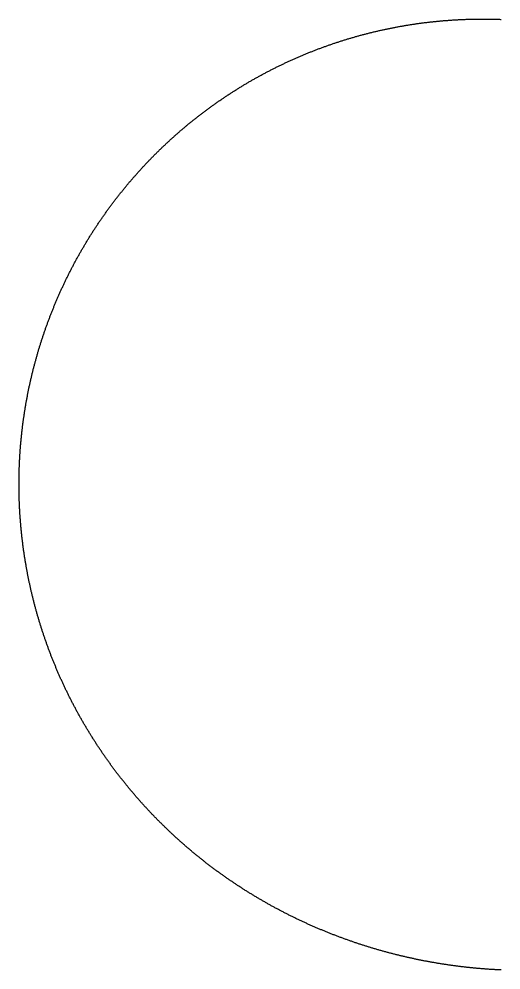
# Model space of a CAD drawing. Header units: metres. Extents: x -287 to 245, y -246 to 279.
# Drawn here: x -287 to -21, y -246 to 279 of the extents above; entities that cross this region are included whole.
import ezdxf

# ---------------------------------------------------------------- set-up
doc = ezdxf.new("R2010")
doc.units = ezdxf.units.M

msp = doc.modelspace()

# ---------------------------------------------------------------- linework, layer by layer
msp.add_lwpolyline([(-20.89, -245.99), (-21.35, -245.97), (-21.81, -245.95), (-22.27, -245.93), (-22.73, -245.91), (-23.2, -245.88), (-23.66, -245.86), (-24.12, -245.83), (-24.58, -245.81), (-25.04, -245.78), (-25.5, -245.75), (-25.96, -245.73), (-26.42, -245.7), (-26.88, -245.67), (-27.34, -245.64), (-27.8, -245.61), (-28.26, -245.58), (-28.72, -245.54), (-29.18, -245.51), (-29.64, -245.48), (-30.1, -245.44), (-30.56, -245.41), (-31.02, -245.37), (-31.48, -245.33), (-31.94, -245.3), (-32.4, -245.26), (-32.86, -245.22), (-33.32, -245.18), (-33.78, -245.14), (-34.24, -245.1), (-34.7, -245.06), (-35.16, -245.01), (-35.62, -244.97), (-36.08, -244.93), (-36.54, -244.88), (-37, -244.84), (-37.46, -244.79), (-37.92, -244.74), (-38.38, -244.7), (-38.84, -244.65), (-39.3, -244.6), (-39.75, -244.55), (-40.21, -244.5), (-40.67, -244.45), (-41.13, -244.39), (-41.59, -244.34), (-42.05, -244.29), (-42.51, -244.23), (-42.96, -244.18), (-43.42, -244.12), (-43.88, -244.07), (-44.34, -244.01), (-44.8, -243.95), (-45.25, -243.89), (-45.71, -243.83), (-46.17, -243.77), (-46.63, -243.71), (-47.08, -243.65), (-47.54, -243.59), (-48, -243.52), (-48.46, -243.46), (-48.91, -243.4), (-49.37, -243.33), (-49.83, -243.26), (-50.28, -243.2), (-50.74, -243.13), (-51.2, -243.06), (-51.65, -242.99), (-52.11, -242.92), (-52.57, -242.85), (-53.02, -242.78), (-53.48, -242.71), (-53.93, -242.64), (-54.39, -242.57), (-54.85, -242.49), (-55.3, -242.42), (-55.76, -242.34), (-56.21, -242.27), (-56.67, -242.19), (-57.12, -242.11), (-57.58, -242.03), (-58.03, -241.95), (-58.49, -241.88), (-58.94, -241.8), (-59.39, -241.71), (-59.85, -241.63), (-60.3, -241.55), (-60.76, -241.47), (-61.21, -241.38), (-61.66, -241.3), (-62.12, -241.21), (-62.57, -241.13), (-63.02, -241.04), (-63.48, -240.95), (-63.93, -240.86), (-64.38, -240.77), (-64.84, -240.68), (-65.29, -240.59), (-65.74, -240.5), (-66.19, -240.41), (-66.65, -240.32), (-67.1, -240.23), (-67.55, -240.13), (-68, -240.04), (-68.45, -239.94), (-68.9, -239.85), (-69.36, -239.75), (-69.81, -239.65), (-70.26, -239.55), (-70.71, -239.45), (-71.16, -239.35), (-71.61, -239.25), (-72.06, -239.15), (-72.51, -239.05), (-72.96, -238.95), (-73.41, -238.85), (-73.86, -238.74), (-74.31, -238.64), (-74.76, -238.53), (-75.21, -238.43), (-75.66, -238.32), (-76.11, -238.21), (-76.56, -238.11), (-77, -238), (-77.45, -237.89), (-77.9, -237.78), (-78.35, -237.67), (-78.8, -237.56), (-79.24, -237.44), (-79.69, -237.33), (-80.14, -237.22), (-80.59, -237.1), (-81.03, -236.99), (-81.48, -236.87), (-81.93, -236.75), (-82.37, -236.64), (-82.82, -236.52), (-83.27, -236.4), (-83.71, -236.28), (-84.16, -236.16), (-84.6, -236.04), (-85.05, -235.92), (-85.49, -235.8), (-85.94, -235.67), (-86.38, -235.55), (-86.83, -235.43), (-87.27, -235.3), (-87.72, -235.18), (-88.16, -235.05), (-88.6, -234.92), (-89.05, -234.79), (-89.49, -234.67), (-89.93, -234.54), (-90.38, -234.41), (-90.82, -234.28), (-91.26, -234.14), (-91.7, -234.01), (-92.15, -233.88), (-92.59, -233.75), (-93.03, -233.61), (-93.47, -233.48), (-93.91, -233.34), (-94.35, -233.2), (-94.79, -233.07), (-95.23, -232.93), (-95.67, -232.79), (-96.11, -232.65), (-96.55, -232.51), (-96.99, -232.37), (-97.43, -232.23), (-97.87, -232.09), (-98.31, -231.95), (-98.75, -231.8), (-99.19, -231.66), (-99.63, -231.52), (-100.06, -231.37), (-100.5, -231.22), (-100.94, -231.08), (-101.38, -230.93), (-101.81, -230.78), (-102.25, -230.63), (-102.69, -230.48), (-103.12, -230.33), (-103.56, -230.18), (-104, -230.03), (-104.43, -229.88), (-104.87, -229.73), (-105.3, -229.57), (-105.74, -229.42), (-106.17, -229.26), (-106.61, -229.11), (-107.04, -228.95), (-107.48, -228.79), (-107.91, -228.64), (-108.34, -228.48), (-108.78, -228.32), (-109.21, -228.16), (-109.64, -228), (-110.07, -227.84), (-110.51, -227.67), (-110.94, -227.51), (-111.37, -227.35), (-111.8, -227.18), (-112.23, -227.02), (-112.66, -226.85), (-113.09, -226.69), (-113.52, -226.52), (-113.95, -226.35), (-114.38, -226.18), (-114.81, -226.02), (-115.24, -225.85), (-115.67, -225.68), (-116.1, -225.5), (-116.53, -225.33), (-116.96, -225.16), (-117.39, -224.99), (-117.81, -224.81), (-118.24, -224.64), (-118.67, -224.46), (-119.09, -224.29), (-119.52, -224.11), (-119.95, -223.93), (-120.37, -223.76), (-120.8, -223.58), (-121.22, -223.4), (-121.65, -223.22), (-122.07, -223.04), (-122.5, -222.86), (-122.92, -222.68), (-123.35, -222.49), (-123.77, -222.31), (-124.19, -222.13), (-124.62, -221.94), (-125.04, -221.76), (-125.46, -221.57), (-125.88, -221.38), (-126.31, -221.2), (-126.73, -221.01), (-127.15, -220.82), (-127.57, -220.63), (-127.99, -220.44), (-128.41, -220.25), (-128.83, -220.06), (-129.25, -219.87), (-129.67, -219.67), (-130.09, -219.48), (-130.51, -219.29), (-130.92, -219.09), (-131.34, -218.89), (-131.76, -218.7), (-132.18, -218.5), (-132.59, -218.3), (-133.01, -218.11), (-133.43, -217.91), (-133.84, -217.71), (-134.26, -217.51), (-134.68, -217.3), (-135.09, -217.1), (-135.51, -216.9), (-135.92, -216.7), (-136.33, -216.49), (-136.75, -216.29), (-137.16, -216.08), (-137.57, -215.88), (-137.99, -215.67), (-138.4, -215.46), (-138.81, -215.26), (-139.22, -215.05), (-139.63, -214.84), (-140.05, -214.63), (-140.46, -214.42), (-140.87, -214.21), (-141.28, -213.99), (-141.69, -213.78), (-142.09, -213.57), (-142.5, -213.35), (-142.91, -213.14), (-143.32, -212.92), (-143.73, -212.71), (-144.14, -212.49), (-144.54, -212.27), (-144.95, -212.06), (-145.36, -211.84), (-145.76, -211.62), (-146.17, -211.4), (-146.57, -211.18), (-146.98, -210.96), (-147.38, -210.73), (-147.79, -210.51), (-148.19, -210.29), (-148.6, -210.06), (-149, -209.84), (-149.4, -209.61), (-149.8, -209.39), (-150.21, -209.16), (-150.61, -208.93), (-151.01, -208.71), (-151.41, -208.48), (-151.81, -208.25), (-152.21, -208.02), (-152.61, -207.79), (-153.01, -207.56), (-153.41, -207.33), (-153.81, -207.09), (-154.21, -206.86), (-154.6, -206.63), (-155, -206.39), (-155.4, -206.16), (-155.8, -205.92), (-156.19, -205.68), (-156.59, -205.45), (-156.98, -205.21), (-157.38, -204.97), (-157.77, -204.73), (-158.17, -204.49), (-158.56, -204.25), (-158.96, -204.01), (-159.35, -203.77), (-159.74, -203.53), (-160.13, -203.28), (-160.53, -203.04), (-160.92, -202.8), (-161.31, -202.55), (-161.7, -202.31), (-162.09, -202.06), (-162.48, -201.81), (-162.87, -201.57), (-163.26, -201.32), (-163.65, -201.07), (-164.04, -200.82), (-164.42, -200.57), (-164.81, -200.32), (-165.2, -200.07), (-165.59, -199.81), (-165.97, -199.56), (-166.36, -199.31), (-166.74, -199.05), (-167.13, -198.8), (-167.51, -198.54), (-167.9, -198.29), (-168.28, -198.03), (-168.66, -197.78), (-169.05, -197.52), (-169.43, -197.26), (-169.81, -197), (-170.19, -196.74), (-170.57, -196.48), (-170.95, -196.22), (-171.33, -195.96), (-171.71, -195.69), (-172.09, -195.43), (-172.47, -195.17), (-172.85, -194.9), (-173.23, -194.64), (-173.61, -194.37), (-173.98, -194.11), (-174.36, -193.84), (-174.74, -193.57), (-175.11, -193.31), (-175.49, -193.04), (-175.86, -192.77), (-176.24, -192.5), (-176.61, -192.23), (-176.98, -191.96), (-177.36, -191.68), (-177.73, -191.41), (-178.1, -191.14), (-178.47, -190.87), (-178.85, -190.59), (-179.22, -190.32), (-179.59, -190.04), (-179.96, -189.76), (-180.33, -189.49), (-180.69, -189.21), (-181.06, -188.93), (-181.43, -188.65), (-181.8, -188.37), (-182.17, -188.09), (-182.53, -187.81), (-182.9, -187.53), (-183.26, -187.25), (-183.63, -186.97), (-183.99, -186.69), (-184.36, -186.4), (-184.72, -186.12), (-185.08, -185.83), (-185.45, -185.55), (-185.81, -185.26), (-186.17, -184.98), (-186.53, -184.69), (-186.89, -184.4), (-187.25, -184.11), (-187.61, -183.82), (-187.97, -183.53), (-188.33, -183.24), (-188.69, -182.95), (-189.05, -182.66), (-189.41, -182.37), (-189.76, -182.08), (-190.12, -181.78), (-190.47, -181.49), (-190.83, -181.19), (-191.19, -180.9), (-191.54, -180.6), (-191.89, -180.31), (-192.25, -180.01), (-192.6, -179.71), (-192.95, -179.42), (-193.3, -179.12), (-193.66, -178.82), (-194.01, -178.52), (-194.36, -178.22), (-194.71, -177.92), (-195.06, -177.61), (-195.4, -177.31), (-195.75, -177.01), (-196.1, -176.71), (-196.45, -176.4), (-196.79, -176.1), (-197.14, -175.79), (-197.49, -175.49), (-197.83, -175.18), (-198.18, -174.87), (-198.52, -174.56), (-198.86, -174.26), (-199.21, -173.95), (-199.55, -173.64), (-199.89, -173.33), (-200.23, -173.02), (-200.57, -172.71), (-200.91, -172.39), (-201.25, -172.08), (-201.59, -171.77), (-201.93, -171.46), (-202.27, -171.14), (-202.61, -170.83), (-202.94, -170.51), (-203.28, -170.19), (-203.62, -169.88), (-203.95, -169.56), (-204.29, -169.24), (-204.62, -168.93), (-204.95, -168.61), (-205.29, -168.29), (-205.62, -167.97), (-205.95, -167.65), (-206.28, -167.33), (-206.61, -167), (-206.95, -166.68), (-207.28, -166.36), (-207.6, -166.04), (-207.93, -165.71), (-208.26, -165.39), (-208.59, -165.06), (-208.92, -164.74), (-209.24, -164.41), (-209.57, -164.08), (-209.89, -163.76), (-210.22, -163.43), (-210.54, -163.1), (-210.87, -162.77), (-211.19, -162.44), (-211.51, -162.11), (-211.84, -161.78), (-212.16, -161.45), (-212.48, -161.12), (-212.8, -160.79), (-213.12, -160.45), (-213.44, -160.12), (-213.76, -159.79), (-214.08, -159.45), (-214.39, -159.12), (-214.71, -158.78), (-215.03, -158.45), (-215.34, -158.11), (-215.66, -157.77), (-215.97, -157.44), (-216.29, -157.1), (-216.6, -156.76), (-216.91, -156.42), (-217.23, -156.08), (-217.54, -155.74), (-217.85, -155.4), (-218.16, -155.06), (-218.47, -154.72), (-218.78, -154.37), (-219.09, -154.03), (-219.4, -153.69), (-219.7, -153.34), (-220.01, -153), (-220.32, -152.65), (-220.62, -152.31), (-220.93, -151.96), (-221.23, -151.61), (-221.54, -151.27), (-221.84, -150.92), (-222.14, -150.57), (-222.45, -150.22), (-222.75, -149.87), (-223.05, -149.52), (-223.35, -149.17), (-223.65, -148.82), (-223.95, -148.47), (-224.25, -148.12), (-224.55, -147.77), (-224.84, -147.41), (-225.14, -147.06), (-225.44, -146.71), (-225.73, -146.35), (-226.03, -146), (-226.32, -145.64), (-226.62, -145.29), (-226.91, -144.93), (-227.2, -144.57), (-227.49, -144.22), (-227.79, -143.86), (-228.08, -143.5), (-228.37, -143.14), (-228.66, -142.78), (-228.94, -142.42), (-229.23, -142.06), (-229.52, -141.7), (-229.81, -141.34), (-230.09, -140.98), (-230.38, -140.61), (-230.67, -140.25), (-230.95, -139.89), (-231.23, -139.52), (-231.52, -139.16), (-231.8, -138.79), (-232.08, -138.43), (-232.36, -138.06), (-232.64, -137.7), (-232.93, -137.33), (-233.2, -136.96), (-233.48, -136.6), (-233.76, -136.23), (-234.04, -135.86), (-234.32, -135.49), (-234.59, -135.12), (-234.87, -134.75), (-235.14, -134.38), (-235.42, -134.01), (-235.69, -133.64), (-235.97, -133.27), (-236.24, -132.89), (-236.51, -132.52), (-236.78, -132.15), (-237.05, -131.77), (-237.32, -131.4), (-237.59, -131.02), (-237.86, -130.65), (-238.13, -130.27), (-238.4, -129.9), (-238.66, -129.52), (-238.93, -129.14), (-239.19, -128.76), (-239.46, -128.39), (-239.72, -128.01), (-239.99, -127.63), (-240.25, -127.25), (-240.51, -126.87), (-240.77, -126.49), (-241.03, -126.11), (-241.29, -125.73), (-241.55, -125.34), (-241.81, -124.96), (-242.07, -124.58), (-242.33, -124.2), (-242.58, -123.81), (-242.84, -123.43), (-243.09, -123.05), (-243.35, -122.66), (-243.6, -122.28), (-243.86, -121.89), (-244.11, -121.5), (-244.36, -121.12), (-244.61, -120.73), (-244.86, -120.34), (-245.11, -119.95), (-245.36, -119.57), (-245.61, -119.18), (-245.86, -118.79), (-246.11, -118.4), (-246.35, -118.01), (-246.6, -117.62), (-246.85, -117.23), (-247.09, -116.84), (-247.33, -116.44), (-247.58, -116.05), (-247.82, -115.66), (-248.06, -115.27), (-248.3, -114.87), (-248.54, -114.48), (-248.78, -114.08), (-249.02, -113.69), (-249.26, -113.29), (-249.5, -112.9), (-249.74, -112.5), (-249.97, -112.11), (-250.21, -111.71), (-250.44, -111.31), (-250.68, -110.91), (-250.91, -110.52), (-251.15, -110.12), (-251.38, -109.72), (-251.61, -109.32), (-251.84, -108.92), (-252.07, -108.52), (-252.3, -108.12), (-252.53, -107.72), (-252.76, -107.32), (-252.99, -106.92), (-253.21, -106.51), (-253.44, -106.11), (-253.66, -105.71), (-253.89, -105.31), (-254.11, -104.9), (-254.34, -104.5), (-254.56, -104.09), (-254.78, -103.69), (-255, -103.28), (-255.22, -102.88), (-255.44, -102.47), (-255.66, -102.07), (-255.88, -101.66), (-256.1, -101.25), (-256.31, -100.85), (-256.53, -100.44), (-256.74, -100.03), (-256.96, -99.62), (-257.17, -99.21), (-257.39, -98.8), (-257.6, -98.39), (-257.81, -97.98), (-258.02, -97.57), (-258.23, -97.16), (-258.44, -96.75), (-258.65, -96.34), (-258.86, -95.93), (-259.07, -95.52), (-259.28, -95.1), (-259.48, -94.69), (-259.69, -94.28), (-259.89, -93.86), (-260.1, -93.45), (-260.3, -93.03), (-260.5, -92.62), (-260.7, -92.21), (-260.9, -91.79), (-261.1, -91.37), (-261.3, -90.96), (-261.5, -90.54), (-261.7, -90.12), (-261.9, -89.71), (-262.09, -89.29), (-262.29, -88.87), (-262.49, -88.45), (-262.68, -88.03), (-262.87, -87.62), (-263.07, -87.2), (-263.26, -86.78), (-263.45, -86.36), (-263.64, -85.94), (-263.83, -85.52), (-264.02, -85.09), (-264.21, -84.67), (-264.4, -84.25), (-264.58, -83.83), (-264.77, -83.41), (-264.96, -82.98), (-265.14, -82.56), (-265.32, -82.14), (-265.51, -81.72), (-265.69, -81.29), (-265.87, -80.87), (-266.05, -80.44), (-266.23, -80.02), (-266.41, -79.59), (-266.59, -79.17), (-266.77, -78.74), (-266.95, -78.32), (-267.12, -77.89), (-267.3, -77.46), (-267.48, -77.03), (-267.65, -76.61), (-267.82, -76.18), (-268, -75.75), (-268.17, -75.32), (-268.34, -74.9), (-268.51, -74.47), (-268.68, -74.04), (-268.85, -73.61), (-269.02, -73.18), (-269.19, -72.75), (-269.35, -72.32), (-269.52, -71.89), (-269.68, -71.46), (-269.85, -71.02), (-270.01, -70.59), (-270.17, -70.16), (-270.34, -69.73), (-270.5, -69.3), (-270.66, -68.86), (-270.82, -68.43), (-270.98, -68), (-271.14, -67.56), (-271.29, -67.13), (-271.45, -66.7), (-271.61, -66.26), (-271.76, -65.83), (-271.92, -65.39), (-272.07, -64.96), (-272.22, -64.52), (-272.38, -64.09), (-272.53, -63.65), (-272.68, -63.21), (-272.83, -62.78), (-272.98, -62.34), (-273.13, -61.9), (-273.28, -61.47), (-273.42, -61.03), (-273.57, -60.59), (-273.71, -60.15), (-273.86, -59.72), (-274, -59.28), (-274.15, -58.84), (-274.29, -58.4), (-274.43, -57.96), (-274.57, -57.52), (-274.71, -57.08), (-274.85, -56.64), (-274.99, -56.2), (-275.13, -55.76), (-275.26, -55.32), (-275.4, -54.88), (-275.54, -54.44), (-275.67, -54), (-275.8, -53.55), (-275.94, -53.11), (-276.07, -52.67), (-276.2, -52.23), (-276.33, -51.78), (-276.46, -51.34), (-276.59, -50.9), (-276.72, -50.46), (-276.85, -50.01), (-276.97, -49.57), (-277.1, -49.12), (-277.22, -48.68), (-277.35, -48.24), (-277.47, -47.79), (-277.6, -47.35), (-277.72, -46.9), (-277.84, -46.46), (-277.96, -46.01), (-278.08, -45.56), (-278.2, -45.12), (-278.32, -44.67), (-278.43, -44.23), (-278.55, -43.78), (-278.67, -43.33), (-278.78, -42.89), (-278.9, -42.44), (-279.01, -41.99), (-279.12, -41.54), (-279.24, -41.1), (-279.35, -40.65), (-279.46, -40.2), (-279.57, -39.75), (-279.68, -39.3), (-279.78, -38.85), (-279.89, -38.4), (-280, -37.96), (-280.1, -37.51), (-280.21, -37.06), (-280.31, -36.61), (-280.42, -36.16), (-280.52, -35.71), (-280.62, -35.26), (-280.72, -34.81), (-280.82, -34.36), (-280.92, -33.91), (-281.02, -33.45), (-281.12, -33), (-281.21, -32.55), (-281.31, -32.1), (-281.41, -31.65), (-281.5, -31.2), (-281.59, -30.75), (-281.69, -30.29), (-281.78, -29.84), (-281.87, -29.39), (-281.96, -28.94), (-282.05, -28.48), (-282.14, -28.03), (-282.23, -27.58), (-282.31, -27.12), (-282.4, -26.67), (-282.49, -26.22), (-282.57, -25.76), (-282.66, -25.31), (-282.74, -24.86), (-282.82, -24.4), (-282.9, -23.95), (-282.98, -23.49), (-283.07, -23.04), (-283.14, -22.58), (-283.22, -22.13), (-283.3, -21.67), (-283.38, -21.22), (-283.45, -20.76), (-283.53, -20.31), (-283.6, -19.85), (-283.68, -19.4), (-283.75, -18.94), (-283.82, -18.49), (-283.89, -18.03), (-283.96, -17.57), (-284.03, -17.12), (-284.1, -16.66), (-284.17, -16.2), (-284.24, -15.75), (-284.31, -15.29), (-284.37, -14.83), (-284.44, -14.38), (-284.5, -13.92), (-284.56, -13.46), (-284.63, -13.01), (-284.69, -12.55), (-284.75, -12.09), (-284.81, -11.63), (-284.87, -11.18), (-284.93, -10.72), (-284.98, -10.26), (-285.04, -9.8), (-285.1, -9.34), (-285.15, -8.89), (-285.21, -8.43), (-285.26, -7.97), (-285.31, -7.51), (-285.37, -7.05), (-285.42, -6.59), (-285.47, -6.13), (-285.52, -5.68), (-285.57, -5.22), (-285.61, -4.76), (-285.66, -4.3), (-285.71, -3.84), (-285.75, -3.38), (-285.8, -2.92), (-285.84, -2.46), (-285.88, -2), (-285.93, -1.54), (-285.97, -1.08), (-286.01, -0.62), (-286.05, -0.16), (-286.09, 0.3), (-286.13, 0.76), (-286.16, 1.22), (-286.2, 1.68), (-286.24, 2.14), (-286.27, 2.6), (-286.31, 3.06), (-286.34, 3.52), (-286.37, 3.98), (-286.4, 4.44), (-286.43, 4.9), (-286.46, 5.36), (-286.49, 5.82), (-286.52, 6.28), (-286.55, 6.74), (-286.58, 7.2), (-286.6, 7.66), (-286.63, 8.12), (-286.65, 8.59), (-286.68, 9.05), (-286.7, 9.51), (-286.72, 9.97), (-286.74, 10.43), (-286.76, 10.89), (-286.78, 11.35), (-286.8, 11.81), (-286.82, 12.27), (-286.83, 12.74), (-286.85, 13.2), (-286.87, 13.66), (-286.88, 14.12), (-286.89, 14.58), (-286.91, 15.04), (-286.92, 15.5), (-286.93, 15.97), (-286.94, 16.43), (-286.95, 16.89), (-286.96, 17.35), (-286.97, 17.81), (-286.97, 18.27), (-286.98, 18.73), (-286.99, 19.2), (-286.99, 19.66), (-286.99, 20.12), (-287, 20.58), (-287, 21.04), (-287, 21.5), (-287, 21.96), (-287, 22.43), (-287, 22.89), (-287, 23.35), (-287, 23.81), (-286.99, 24.27), (-286.99, 24.73), (-286.98, 25.2), (-286.98, 25.66), (-286.97, 26.12), (-286.96, 26.58), (-286.95, 27.04), (-286.94, 27.5), (-286.93, 27.96), (-286.92, 28.43), (-286.91, 28.89), (-286.9, 29.35), (-286.89, 29.81), (-286.87, 30.27), (-286.86, 30.73), (-286.84, 31.19), (-286.82, 31.66), (-286.81, 32.12), (-286.79, 32.58), (-286.77, 33.04), (-286.75, 33.5), (-286.73, 33.96), (-286.71, 34.42), (-286.68, 34.88), (-286.66, 35.34), (-286.64, 35.8), (-286.61, 36.27), (-286.59, 36.73), (-286.56, 37.19), (-286.53, 37.65), (-286.5, 38.11), (-286.47, 38.57), (-286.44, 39.03), (-286.41, 39.49), (-286.38, 39.95), (-286.35, 40.41), (-286.32, 40.87), (-286.28, 41.33), (-286.25, 41.79), (-286.21, 42.25), (-286.18, 42.71), (-286.14, 43.17), (-286.1, 43.63), (-286.06, 44.09), (-286.02, 44.55), (-285.98, 45.01), (-285.94, 45.47), (-285.9, 45.93), (-285.85, 46.39), (-285.81, 46.85), (-285.77, 47.31), (-285.72, 47.77), (-285.67, 48.23), (-285.63, 48.69), (-285.58, 49.15), (-285.53, 49.61), (-285.48, 50.06), (-285.43, 50.52), (-285.38, 50.98), (-285.33, 51.44), (-285.27, 51.9), (-285.22, 52.36), (-285.17, 52.82), (-285.11, 53.27), (-285.05, 53.73), (-285, 54.19), (-284.94, 54.65), (-284.88, 55.11), (-284.82, 55.56), (-284.76, 56.02), (-284.7, 56.48), (-284.64, 56.94), (-284.58, 57.39), (-284.51, 57.85), (-284.45, 58.31), (-284.38, 58.76), (-284.32, 59.22), (-284.25, 59.68), (-284.18, 60.13), (-284.11, 60.59), (-284.05, 61.05), (-283.98, 61.5), (-283.9, 61.96), (-283.83, 62.42), (-283.76, 62.87), (-283.69, 63.33), (-283.61, 63.78), (-283.54, 64.24), (-283.46, 64.69), (-283.39, 65.15), (-283.31, 65.6), (-283.23, 66.06), (-283.15, 66.51), (-283.07, 66.97), (-282.99, 67.42), (-282.91, 67.88), (-282.83, 68.33), (-282.74, 68.78), (-282.66, 69.24), (-282.58, 69.69), (-282.49, 70.15), (-282.4, 70.6), (-282.32, 71.05), (-282.23, 71.51), (-282.14, 71.96), (-282.05, 72.41), (-281.96, 72.86), (-281.87, 73.32), (-281.78, 73.77), (-281.68, 74.22), (-281.59, 74.67), (-281.5, 75.12), (-281.4, 75.58), (-281.31, 76.03), (-281.21, 76.48), (-281.11, 76.93), (-281.01, 77.38), (-280.91, 77.83), (-280.81, 78.28), (-280.71, 78.73), (-280.61, 79.18), (-280.51, 79.63), (-280.41, 80.08), (-280.3, 80.53), (-280.2, 80.98), (-280.09, 81.43), (-279.98, 81.88), (-279.88, 82.33), (-279.77, 82.78), (-279.66, 83.23), (-279.55, 83.67), (-279.44, 84.12), (-279.33, 84.57), (-279.22, 85.02), (-279.1, 85.47), (-278.99, 85.91), (-278.88, 86.36), (-278.76, 86.81), (-278.64, 87.25), (-278.53, 87.7), (-278.41, 88.15), (-278.29, 88.59), (-278.17, 89.04), (-278.05, 89.49), (-277.93, 89.93), (-277.81, 90.38), (-277.69, 90.82), (-277.56, 91.27), (-277.44, 91.71), (-277.32, 92.15), (-277.19, 92.6), (-277.06, 93.04), (-276.94, 93.49), (-276.81, 93.93), (-276.68, 94.37), (-276.55, 94.82), (-276.42, 95.26), (-276.29, 95.7), (-276.16, 96.14), (-276.02, 96.59), (-275.89, 97.03), (-275.76, 97.47), (-275.62, 97.91), (-275.49, 98.35), (-275.35, 98.79), (-275.21, 99.23), (-275.07, 99.67), (-274.93, 100.11), (-274.79, 100.55), (-274.65, 100.99), (-274.51, 101.43), (-274.37, 101.87), (-274.23, 102.31), (-274.08, 102.75), (-273.94, 103.19), (-273.79, 103.63), (-273.65, 104.06), (-273.5, 104.5), (-273.35, 104.94), (-273.21, 105.38), (-273.06, 105.81), (-272.91, 106.25), (-272.76, 106.68), (-272.6, 107.12), (-272.45, 107.56), (-272.3, 107.99), (-272.14, 108.43), (-271.99, 108.86), (-271.83, 109.3), (-271.68, 109.73), (-271.52, 110.16), (-271.36, 110.6), (-271.21, 111.03), (-271.05, 111.47), (-270.89, 111.9), (-270.73, 112.33), (-270.56, 112.76), (-270.4, 113.2), (-270.24, 113.63), (-270.07, 114.06), (-269.91, 114.49), (-269.74, 114.92), (-269.58, 115.35), (-269.41, 115.78), (-269.24, 116.21), (-269.08, 116.64), (-268.91, 117.07), (-268.74, 117.5), (-268.57, 117.93), (-268.39, 118.36), (-268.22, 118.79), (-268.05, 119.21), (-267.87, 119.64), (-267.7, 120.07), (-267.52, 120.49), (-267.35, 120.92), (-267.17, 121.35), (-266.99, 121.77), (-266.82, 122.2), (-266.64, 122.62), (-266.46, 123.05), (-266.28, 123.47), (-266.09, 123.9), (-265.91, 124.32), (-265.73, 124.75), (-265.55, 125.17), (-265.36, 125.59), (-265.18, 126.02), (-264.99, 126.44), (-264.8, 126.86), (-264.62, 127.28), (-264.43, 127.7), (-264.24, 128.12), (-264.05, 128.55), (-263.86, 128.97), (-263.67, 129.39), (-263.47, 129.81), (-263.28, 130.23), (-263.09, 130.64), (-262.89, 131.06), (-262.7, 131.48), (-262.5, 131.9), (-262.31, 132.32), (-262.11, 132.73), (-261.91, 133.15), (-261.71, 133.57), (-261.51, 133.98), (-261.31, 134.4), (-261.11, 134.82), (-260.91, 135.23), (-260.71, 135.65), (-260.51, 136.06), (-260.3, 136.47), (-260.1, 136.89), (-259.89, 137.3), (-259.69, 137.71), (-259.48, 138.13), (-259.27, 138.54), (-259.06, 138.95), (-258.85, 139.36), (-258.64, 139.77), (-258.43, 140.18), (-258.22, 140.59), (-258.01, 141), (-257.8, 141.41), (-257.58, 141.82), (-257.37, 142.23), (-257.15, 142.64), (-256.94, 143.05), (-256.72, 143.46), (-256.51, 143.86), (-256.29, 144.27), (-256.07, 144.68), (-255.85, 145.08), (-255.63, 145.49), (-255.41, 145.89), (-255.19, 146.3), (-254.97, 146.7), (-254.74, 147.11), (-254.52, 147.51), (-254.29, 147.91), (-254.07, 148.32), (-253.84, 148.72), (-253.62, 149.12), (-253.39, 149.52), (-253.16, 149.93), (-252.93, 150.33), (-252.7, 150.73), (-252.47, 151.13), (-252.24, 151.53), (-252.01, 151.93), (-251.78, 152.32), (-251.54, 152.72), (-251.31, 153.12), (-251.08, 153.52), (-250.84, 153.91), (-250.6, 154.31), (-250.37, 154.71), (-250.13, 155.1), (-249.89, 155.5), (-249.65, 155.89), (-249.41, 156.29), (-249.17, 156.68), (-248.93, 157.08), (-248.69, 157.47), (-248.45, 157.86), (-248.21, 158.25), (-247.96, 158.65), (-247.72, 159.04), (-247.47, 159.43), (-247.23, 159.82), (-246.98, 160.21), (-246.73, 160.6), (-246.48, 160.99), (-246.24, 161.38), (-245.99, 161.77), (-245.74, 162.15), (-245.48, 162.54), (-245.23, 162.93), (-244.98, 163.31), (-244.73, 163.7), (-244.47, 164.09), (-244.22, 164.47), (-243.96, 164.86), (-243.71, 165.24), (-243.45, 165.62), (-243.2, 166.01), (-242.94, 166.39), (-242.68, 166.77), (-242.42, 167.15), (-242.16, 167.54), (-241.9, 167.92), (-241.64, 168.3), (-241.38, 168.68), (-241.11, 169.06), (-240.85, 169.43), (-240.59, 169.81), (-240.32, 170.19), (-240.05, 170.57), (-239.79, 170.95), (-239.52, 171.32), (-239.25, 171.7), (-238.99, 172.07), (-238.72, 172.45), (-238.45, 172.82), (-238.18, 173.2), (-237.91, 173.57), (-237.64, 173.95), (-237.36, 174.32), (-237.09, 174.69), (-236.82, 175.06), (-236.54, 175.43), (-236.27, 175.8), (-235.99, 176.17), (-235.71, 176.54), (-235.44, 176.91), (-235.16, 177.28), (-234.88, 177.65), (-234.6, 178.02), (-234.32, 178.38), (-234.04, 178.75), (-233.76, 179.12), (-233.48, 179.48), (-233.2, 179.85), (-232.91, 180.21), (-232.63, 180.58), (-232.35, 180.94), (-232.06, 181.3), (-231.78, 181.67), (-231.49, 182.03), (-231.2, 182.39), (-230.92, 182.75), (-230.63, 183.11), (-230.34, 183.47), (-230.05, 183.83), (-229.76, 184.19), (-229.47, 184.55), (-229.18, 184.91), (-228.88, 185.26), (-228.59, 185.62), (-228.3, 185.98), (-228, 186.33), (-227.71, 186.69), (-227.41, 187.04), (-227.12, 187.4), (-226.82, 187.75), (-226.53, 188.1), (-226.23, 188.46), (-225.93, 188.81), (-225.63, 189.16), (-225.33, 189.51), (-225.03, 189.86), (-224.73, 190.21), (-224.43, 190.56), (-224.12, 190.91), (-223.82, 191.26), (-223.52, 191.61), (-223.21, 191.95), (-222.91, 192.3), (-222.6, 192.65), (-222.3, 192.99), (-221.99, 193.34), (-221.68, 193.68), (-221.38, 194.02), (-221.07, 194.37), (-220.76, 194.71), (-220.45, 195.05), (-220.14, 195.39), (-219.83, 195.73), (-219.52, 196.08), (-219.2, 196.42), (-218.89, 196.75), (-218.58, 197.09), (-218.26, 197.43), (-217.95, 197.77), (-217.63, 198.11), (-217.32, 198.44), (-217, 198.78), (-216.68, 199.11), (-216.37, 199.45), (-216.05, 199.78), (-215.73, 200.12), (-215.41, 200.45), (-215.09, 200.78), (-214.77, 201.12), (-214.45, 201.45), (-214.13, 201.78), (-213.8, 202.11), (-213.48, 202.44), (-213.16, 202.77), (-212.83, 203.1), (-212.51, 203.42), (-212.18, 203.75), (-211.86, 204.08), (-211.53, 204.4), (-211.2, 204.73), (-210.88, 205.05), (-210.55, 205.38), (-210.22, 205.7), (-209.89, 206.03), (-209.56, 206.35), (-209.23, 206.67), (-208.9, 206.99), (-208.57, 207.31), (-208.23, 207.63), (-207.9, 207.95), (-207.57, 208.27), (-207.23, 208.59), (-206.9, 208.91), (-206.56, 209.22), (-206.23, 209.54), (-205.89, 209.86), (-205.55, 210.17), (-205.22, 210.49), (-204.88, 210.8), (-204.54, 211.11), (-204.2, 211.43), (-203.86, 211.74), (-203.52, 212.05), (-203.18, 212.36), (-202.84, 212.67), (-202.49, 212.98), (-202.15, 213.29), (-201.81, 213.6), (-201.46, 213.91), (-201.12, 214.22), (-200.78, 214.52), (-200.43, 214.83), (-200.08, 215.13), (-199.74, 215.44), (-199.39, 215.74), (-199.04, 216.05), (-198.69, 216.35), (-198.35, 216.65), (-198, 216.95), (-197.65, 217.25), (-197.3, 217.56), (-196.94, 217.85), (-196.59, 218.15), (-196.24, 218.45), (-195.89, 218.75), (-195.54, 219.05), (-195.18, 219.34), (-194.83, 219.64), (-194.47, 219.94), (-194.12, 220.23), (-193.76, 220.52), (-193.41, 220.82), (-193.05, 221.11), (-192.69, 221.4), (-192.33, 221.69), (-191.97, 221.98), (-191.62, 222.27), (-191.26, 222.56), (-190.9, 222.85), (-190.54, 223.14), (-190.17, 223.43), (-189.81, 223.71), (-189.45, 224), (-189.09, 224.29), (-188.72, 224.57), (-188.36, 224.86), (-188, 225.14), (-187.63, 225.42), (-187.27, 225.7), (-186.9, 225.99), (-186.53, 226.27), (-186.17, 226.55), (-185.8, 226.83), (-185.43, 227.1), (-185.06, 227.38), (-184.7, 227.66), (-184.33, 227.94), (-183.96, 228.21), (-183.59, 228.49), (-183.22, 228.76), (-182.84, 229.04), (-182.47, 229.31), (-182.1, 229.58), (-181.73, 229.86), (-181.35, 230.13), (-180.98, 230.4), (-180.61, 230.67), (-180.23, 230.94), (-179.86, 231.21), (-179.48, 231.47), (-179.1, 231.74), (-178.73, 232.01), (-178.35, 232.27), (-177.97, 232.54), (-177.59, 232.8), (-177.22, 233.07), (-176.84, 233.33), (-176.46, 233.59), (-176.08, 233.86), (-175.7, 234.12), (-175.32, 234.38), (-174.93, 234.64), (-174.55, 234.9), (-174.17, 235.15), (-173.79, 235.41), (-173.4, 235.67), (-173.02, 235.93), (-172.63, 236.18), (-172.25, 236.44), (-171.86, 236.69), (-171.48, 236.94), (-171.09, 237.2), (-170.71, 237.45), (-170.32, 237.7), (-169.93, 237.95), (-169.54, 238.2), (-169.16, 238.45), (-168.77, 238.7), (-168.38, 238.95), (-167.99, 239.19), (-167.6, 239.44), (-167.21, 239.69), (-166.82, 239.93), (-166.42, 240.18), (-166.03, 240.42), (-165.64, 240.66), (-165.25, 240.9), (-164.85, 241.15), (-164.46, 241.39), (-164.06, 241.63), (-163.67, 241.87), (-163.28, 242.1), (-162.88, 242.34), (-162.48, 242.58), (-162.09, 242.82), (-161.69, 243.05), (-161.29, 243.29), (-160.9, 243.52), (-160.5, 243.76), (-160.1, 243.99), (-159.7, 244.22), (-159.3, 244.45), (-158.9, 244.68), (-158.5, 244.91), (-158.1, 245.14), (-157.7, 245.37), (-157.3, 245.6), (-156.9, 245.83), (-156.49, 246.05), (-156.09, 246.28), (-155.69, 246.5), (-155.28, 246.73), (-154.88, 246.95), (-154.48, 247.17), (-154.07, 247.39), (-153.67, 247.62), (-153.26, 247.84), (-152.86, 248.06), (-152.45, 248.27), (-152.04, 248.49), (-151.64, 248.71), (-151.23, 248.93), (-150.82, 249.14), (-150.41, 249.36), (-150, 249.57), (-149.59, 249.79), (-149.18, 250), (-148.77, 250.21), (-148.36, 250.42), (-147.95, 250.63), (-147.54, 250.84), (-147.13, 251.05), (-146.72, 251.26), (-146.31, 251.47), (-145.9, 251.68), (-145.48, 251.88), (-145.07, 252.09), (-144.66, 252.29), (-144.24, 252.5), (-143.83, 252.7), (-143.41, 252.9), (-143, 253.11), (-142.58, 253.31), (-142.17, 253.51), (-141.75, 253.71), (-141.33, 253.91), (-140.92, 254.1), (-140.5, 254.3), (-140.08, 254.5), (-139.66, 254.69), (-139.25, 254.89), (-138.83, 255.08), (-138.41, 255.28), (-137.99, 255.47), (-137.57, 255.66), (-137.15, 255.85), (-136.73, 256.04), (-136.31, 256.23), (-135.89, 256.42), (-135.46, 256.61), (-135.04, 256.8), (-134.62, 256.98), (-134.2, 257.17), (-133.78, 257.35), (-133.35, 257.54), (-132.93, 257.72), (-132.5, 257.9), (-132.08, 258.09), (-131.66, 258.27), (-131.23, 258.45), (-130.81, 258.63), (-130.38, 258.81), (-129.96, 258.99), (-129.53, 259.16), (-129.1, 259.34), (-128.68, 259.51), (-128.25, 259.69), (-127.82, 259.86), (-127.39, 260.04), (-126.97, 260.21), (-126.54, 260.38), (-126.11, 260.55), (-125.68, 260.72), (-125.25, 260.89), (-124.82, 261.06), (-124.39, 261.23), (-123.96, 261.4), (-123.53, 261.56), (-123.1, 261.73), (-122.67, 261.9), (-122.24, 262.06), (-121.81, 262.22), (-121.37, 262.39), (-120.94, 262.55), (-120.51, 262.71), (-120.08, 262.87), (-119.64, 263.03), (-119.21, 263.19), (-118.78, 263.34), (-118.34, 263.5), (-117.91, 263.66), (-117.47, 263.81), (-117.04, 263.97), (-116.6, 264.12), (-116.17, 264.28), (-115.73, 264.43), (-115.3, 264.58), (-114.86, 264.73), (-114.42, 264.88), (-113.99, 265.03), (-113.55, 265.18), (-113.11, 265.33), (-112.67, 265.47), (-112.24, 265.62), (-111.8, 265.76), (-111.36, 265.91), (-110.92, 266.05), (-110.48, 266.2), (-110.04, 266.34), (-109.6, 266.48), (-109.17, 266.62), (-108.73, 266.76), (-108.29, 266.9), (-107.84, 267.04), (-107.4, 267.17), (-106.96, 267.31), (-106.52, 267.45), (-106.08, 267.58), (-105.64, 267.72), (-105.2, 267.85), (-104.76, 267.98), (-104.31, 268.11), (-103.87, 268.24), (-103.43, 268.38), (-102.98, 268.5), (-102.54, 268.63), (-102.1, 268.76), (-101.65, 268.89), (-101.21, 269.01), (-100.77, 269.14), (-100.32, 269.26), (-99.88, 269.39), (-99.43, 269.51), (-98.99, 269.63), (-98.54, 269.76), (-98.1, 269.88), (-97.65, 270), (-97.2, 270.11), (-96.76, 270.23), (-96.31, 270.35), (-95.87, 270.47), (-95.42, 270.58), (-94.97, 270.7), (-94.52, 270.81), (-94.08, 270.93), (-93.63, 271.04), (-93.18, 271.15), (-92.73, 271.26), (-92.29, 271.37), (-91.84, 271.48), (-91.39, 271.59), (-90.94, 271.7), (-90.49, 271.8), (-90.04, 271.91), (-89.59, 272.01), (-89.14, 272.12), (-88.69, 272.22), (-88.24, 272.33), (-87.79, 272.43), (-87.34, 272.53), (-86.89, 272.63), (-86.44, 272.73), (-85.99, 272.83), (-85.54, 272.93), (-85.09, 273.02), (-84.64, 273.12), (-84.19, 273.21), (-83.73, 273.31), (-83.28, 273.4), (-82.83, 273.5), (-82.38, 273.59), (-81.92, 273.68), (-81.47, 273.77), (-81.02, 273.86), (-80.57, 273.95), (-80.11, 274.04), (-79.66, 274.13), (-79.21, 274.21), (-78.75, 274.3), (-78.3, 274.38), (-77.85, 274.47), (-77.39, 274.55), (-76.94, 274.63), (-76.48, 274.71), (-76.03, 274.79), (-75.57, 274.87), (-75.12, 274.95), (-74.67, 275.03), (-74.21, 275.11), (-73.76, 275.19), (-73.3, 275.26), (-72.84, 275.34), (-72.39, 275.41), (-71.93, 275.49), (-71.48, 275.56), (-71.02, 275.63), (-70.57, 275.7), (-70.11, 275.77), (-69.65, 275.84), (-69.2, 275.91), (-68.74, 275.98), (-68.28, 276.04), (-67.83, 276.11), (-67.37, 276.18), (-66.91, 276.24), (-66.46, 276.3), (-66, 276.37), (-65.54, 276.43), (-65.08, 276.49), (-64.63, 276.55), (-64.17, 276.61), (-63.71, 276.67), (-63.25, 276.73), (-62.79, 276.78), (-62.34, 276.84), (-61.88, 276.9), (-61.42, 276.95), (-60.96, 277), (-60.5, 277.06), (-60.04, 277.11), (-59.59, 277.16), (-59.13, 277.21), (-58.67, 277.26), (-58.21, 277.31), (-57.75, 277.36), (-57.29, 277.4), (-56.83, 277.45), (-56.37, 277.5), (-55.91, 277.54), (-55.45, 277.59), (-54.99, 277.63), (-54.53, 277.67), (-54.07, 277.71), (-53.61, 277.75), (-53.16, 277.79), (-52.7, 277.83), (-52.24, 277.87), (-51.78, 277.91), (-51.32, 277.94), (-50.85, 277.98), (-50.39, 278.01), (-49.93, 278.05), (-49.47, 278.08), (-49.01, 278.11), (-48.55, 278.15), (-48.09, 278.18), (-47.63, 278.21), (-47.17, 278.24), (-46.71, 278.26), (-46.25, 278.29), (-45.79, 278.32), (-45.33, 278.34), (-44.87, 278.37), (-44.41, 278.39), (-43.95, 278.42), (-43.48, 278.44), (-43.02, 278.46), (-42.56, 278.48), (-42.1, 278.5), (-41.64, 278.52), (-41.18, 278.54), (-40.72, 278.56), (-40.26, 278.58), (-39.8, 278.59), (-39.33, 278.61), (-38.87, 278.62), (-38.41, 278.63), (-37.95, 278.65), (-37.49, 278.66), (-37.03, 278.67), (-36.57, 278.68), (-36.1, 278.69), (-35.64, 278.7), (-35.18, 278.71), (-34.72, 278.71), (-34.26, 278.72), (-33.8, 278.72), (-33.34, 278.73), (-32.87, 278.73), (-32.41, 278.73), (-31.95, 278.74), (-31.49, 278.74), (-31.03, 278.74), (-30.57, 278.74), (-30.1, 278.74), (-29.64, 278.73), (-29.18, 278.73), (-28.72, 278.73), (-28.26, 278.72), (-27.8, 278.72), (-27.34, 278.71), (-26.87, 278.71), (-26.41, 278.7), (-25.95, 278.69), (-25.49, 278.68), (-25.03, 278.67), (-24.57, 278.66), (-24.11, 278.65), (-23.64, 278.63), (-23.18, 278.62), (-22.72, 278.61), (-22.26, 278.59), (-21.8, 278.58), (-21.34, 278.56), (-20.88, 278.54)])

doc.saveas('drawing.dxf')
